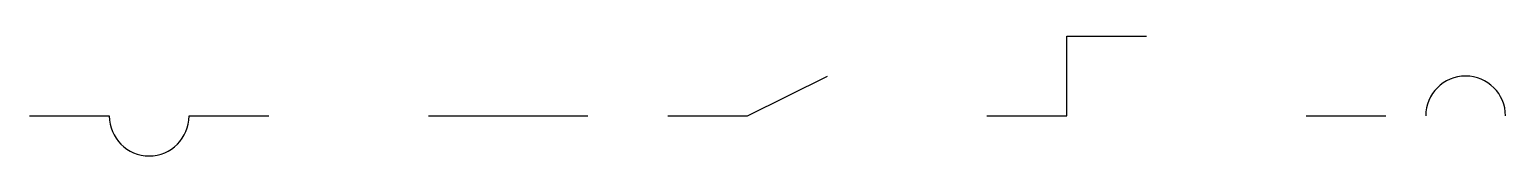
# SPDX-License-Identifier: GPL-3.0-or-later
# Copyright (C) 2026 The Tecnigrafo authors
# Model space of a CAD drawing. Header units: millimetres. Extents: x 100 to 285, y -5 to 10.
import ezdxf

# ---------------------------------------------------------------- set-up
doc = ezdxf.new("R2010")
doc.units = ezdxf.units.MM

msp = doc.modelspace()

# ---------------------------------------------------------------- linework, layer by layer
for p, q in [((230, 10), (240, 10)), ((190, 0), (200, 5)), ((100, 0), (110, 0)), ((120, 0), (130, 0)), ((150, 0), (160, 0)), ((160, 0), (170, 0)), ((180, 0), (190, 0)), ((260, 0), (270, 0))]:
    msp.add_line(p, q)
msp.add_lwpolyline([(220, 0), (230, 0), (230, 10)])
for centre, start, end in [((280, 0), 0, 180), ((115, 0), 180, 360)]:
    msp.add_arc(centre, 5, start, end)

doc.saveas('drawing.dxf')
